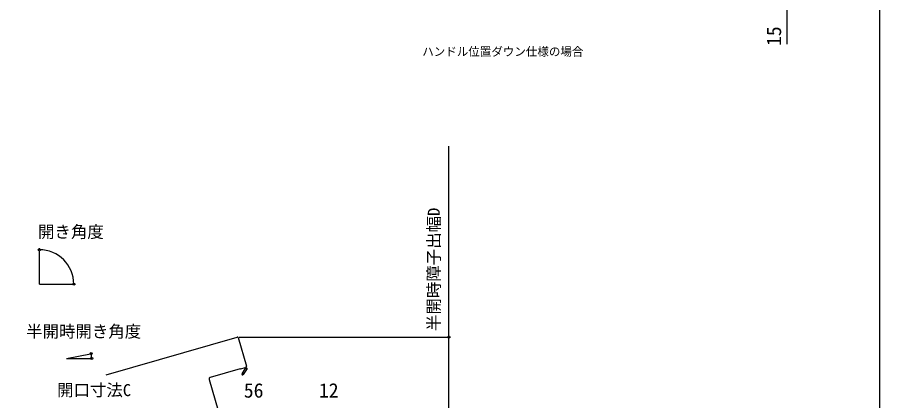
# Model space of a CAD drawing. Units: millimetres, scale not verified. Extents: x -525 to 525, y -783 to 778.
# Drawn here: x 1 to 525, y -373 to -140 of the extents above; entities that cross this region are included whole.
import ezdxf
from ezdxf.enums import TextEntityAlignment as Align

# ---------------------------------------------------------------- set-up
doc = ezdxf.new("R2010")
doc.units = ezdxf.units.MM
doc.header["$LTSCALE"] = 4
for name, color, linetype in [('0-2_USER1', 3, 'Continuous'), ('0-5_YKK_12', 2, 'Continuous'), ('0-8_YKK_D', 6, 'Continuous'), ('0-9_YKK_ZWAK', 7, 'Continuous')]:
    doc.layers.add(name, color=color, linetype=linetype)
doc.styles.add('ＭＳ ゴシック', font='')
doc.styles.get('ＭＳ ゴシック').set_extended_font_data('MS Gothic')

msp = doc.modelspace()

# ---------------------------------------------------------------- linework, layer by layer
at = {"layer": '0-5_YKK_12'}
for p, q in [((14, -302.097), (14, -282.097)), ((14, -302.097), (34, -302.097)), ((54.692, -357.123), (134.325, -334.244)), ((134.944, -334.586), (139.914, -351.886)), ((30.472, -347.208), (45.196, -344.346)), ((30.472, -347.208), (45.472, -347.208)), ((137.253, -356.599), (139.229, -353.627)), ((117.261, -359.955), (128.445, -398.88))]:
    msp.add_line(p, q, dxfattribs=at)
for points in [[(139.187, -353.246), (138.933, -353), (136.29, -353.76), (136.208, -353.471), (117.946, -358.718)], [(139.571, -352.505), (140.403, -353.307), (137.919, -357.042)]]:
    msp.add_lwpolyline(points, dxfattribs=at)
for centre, radius, start, end in [((134.463, -334.724), 0.5, 16.0296, 106.0296), ((137.586, -356.821), 0.4, 146.38663, 326.38663), ((139.367, -353.419), 0.25, 236.38663, 136.0296), ((139.433, -352.024), 0.5, 286.0296, 16.0296), ((118.222, -359.679), 1, 106.0296, 196.0296)]:
    msp.add_arc(centre, radius, start, end, dxfattribs=at)
at = {"layer": '0-8_YKK_D'}
for p, q in [((14, -281.097), (14, -280.151)), ((35, -302.097), (35.947, -302.097)), ((135.463, -334.224), (264, -334.224)), ((46.178, -344.155), (46.511, -344.09)), ((46.472, -347.208), (46.811, -347.208))]:
    msp.add_line(p, q, dxfattribs=at)
for points in [[(468.472, -122.365), (468.472, -137.365), (468.472, -156.242)], [(263, -415.7), (263, -334.224), (263, -218.242)]]:
    msp.add_lwpolyline(points, dxfattribs=at)
for centre in [(14, -281.151), (34.947, -302.097), (263, -334.224), (45.529, -344.281), (45.811, -347.208)]:
    msp.add_circle(centre, 0.637, dxfattribs=at)
for centre, radius, start, end in [((14, -302.097), 20.947, 0, 90), ((30.472, -347.208), 15.339, 360, 11)]:
    msp.add_arc(centre, radius, start, end, dxfattribs=at)
at = {"layer": '0-9_YKK_ZWAK'}
msp.add_lwpolyline([(-525, -782.7), (525, -782.7), (525, 747.3)], dxfattribs=at)

# ---------------------------------------------------------------- texts
at = {"layer": '0-2_USER1', "style": 'ＭＳ ゴシック'}
msp.add_text('ハンドル位置ダウン仕様の場合', height=5.132, dxfattribs=at).set_placement((246.833, -164.818), align=Align.BOTTOM_LEFT)
at = {"layer": '0-8_YKK_D', "style": 'ＭＳ ゴシック'}
for s, height, p in [('15', 8.798, (467.672, -157.283)), ('半開時障子出幅D', 7.331, (259.693, -330.583))]:
    msp.add_text(s, height=height, rotation=90, dxfattribs=at).set_placement(p, align=Align.BOTTOM_LEFT)
for s, height, p in [('開き角度', 7.331, (13.184, -276.096)), ('半開時開き角度', 7.331, (5.93, -336.685)), ('開口寸法C', 7.331, (24.767, -372.336)), ('56', 8.798, (138.307, -373.7)), ('12', 8.798, (184.008, -373.7))]:
    msp.add_text(s, height=height, dxfattribs=at).set_placement(p, align=Align.BOTTOM_LEFT)

doc.saveas('drawing.dxf')
